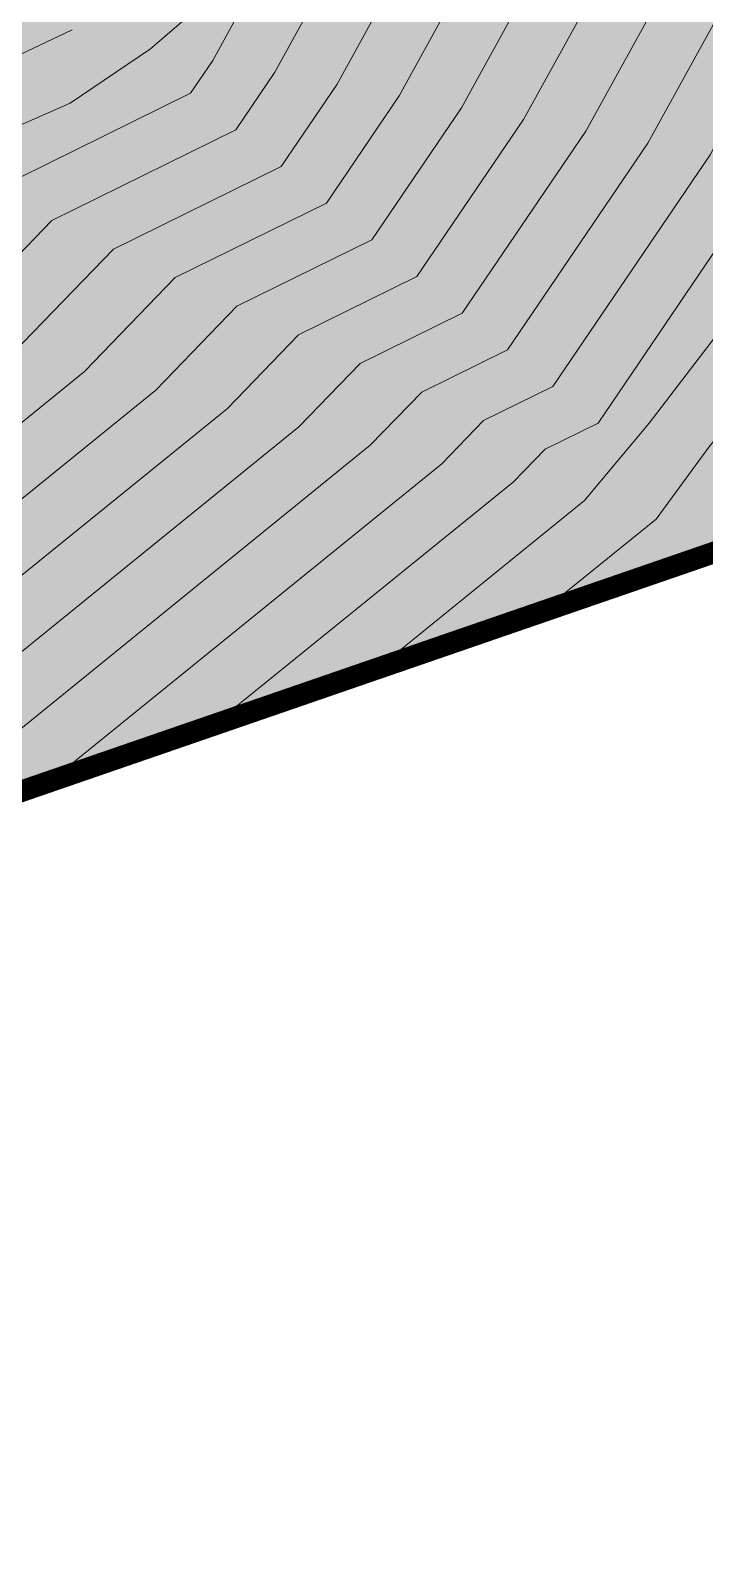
# Model space of a CAD drawing. Header units: inches. Extents: x 218980 to 233865, y 587194 to 599270.
# Drawn here: x 219093.3 to 219124.5, y 587309.9 to 587380 of the extents above; entities that cross this region are included whole.
import ezdxf

# ---------------------------------------------------------------- set-up
doc = ezdxf.new("R2010")
doc.units = ezdxf.units.IN
doc.header["$MEASUREMENT"] = 0
for name, pattern in [('01', [0]), ('DASHDOT2', [0.5, 0.25, -0.125, 0, -0.125]), ('State_Boundary_2', [13.5, 5, -1.6, 0.3, -1.6, 5])]:
    doc.linetypes.add(name, pattern=pattern)
for name, color, linetype, lineweight in [('Forest and Steep Slope', 66, '01', 0), ('Major Contour', 250, 'Continuous', 0), ('Minor Contour', 250, 'Continuous', 0), ('Planning Boundary', 222, '01', 0), ('Town Boundary', 220, 'DASHDOT2', 30)]:
    doc.layers.add(name, color=color, linetype=linetype, lineweight=lineweight)

msp = doc.modelspace()

# ---------------------------------------------------------------- hatches: boundary and pattern name
at = {"layer": 'Forest and Steep Slope'}
h = msp.add_hatch(color=256, dxfattribs=at)
h.dxf.hatch_style = 1
h.paths.add_polyline_path([(219135.215, 587395.763), (219140.871, 587407.765), (219143.354, 587412.593), (219146.665, 587418.939), (219150.39, 587423.078), (219154.529, 587426.803), (219154.943, 587426.803), (219163.496, 587430.114), (219170.118, 587432.183), (219170.946, 587433.563), (219170.808, 587435.08), (219169.429, 587436.184), (219166.256, 587437.011), (219159.358, 587437.563), (219151.218, 587438.253), (219143.078, 587435.356), (219140.181, 587431.493), (219134.492, 587425.697), (219131.043, 587423.214), (219121.386, 587418.385), (219108.832, 587410.246), (219100.002, 587400.451), (219091.863, 587383.62), (219091.801, 587366.52), (219075.658, 587343.995), (219084.986, 587342.099), (219126.328, 587356.355), (219131.985, 587356.771), (219131.076, 587366.654), (219131.076, 587374.38), (219131.904, 587381.691), (219132.456, 587386.106)])

# ---------------------------------------------------------------- linework, layer by layer
msp.add_lwpolyline([(219091.863, 587383.62), (219091.801, 587366.52), (219075.658, 587343.995), (219084.986, 587342.099), (219126.328, 587356.355), (219131.985, 587356.771), (219131.076, 587366.654), (219131.076, 587374.38), (219131.904, 587381.691)], dxfattribs=at)
at = {"layer": 'Major Contour'}
for points, elevation in [([(219074.27, 587344.277), (219080.785, 587345.836), (219085.544, 587348.883), (219102.382, 587362.533), (219105.676, 587365.942), (219111.159, 587368.648), (219116.095, 587375.913), (219120.819, 587384.498)], 2795), ([(219027.182, 587367.789), (219033.449, 587364.883), (219035.712, 587364.736), (219043.034, 587365.024), (219045.121, 587365.248), (219048.582, 587366.658), (219054.053, 587366.623), (219058.507, 587367.821), (219062.563, 587368.887), (219064.589, 587369.306), (219068.042, 587367.668), (219071.799, 587367.854), (219074.634, 587368), (219076.851, 587368.193), (219084.595, 587368.175), (219088.525, 587369.574), (219091.413, 587372.562), (219100.683, 587377.138), (219101.704, 587378.641), (219102.682, 587380.418)], 2800), ([(219109.333, 587350.495), (219118.92, 587358.267), (219121.9, 587361.849), (219126.487, 587367.834), (219128.663, 587370.96), (219130.353, 587373.676), (219132.454, 587375.323), (219137.586, 587375.488), (219141.373, 587375.068), (219144.318, 587375.715), (219148.582, 587377.496), (219151.868, 587377.198), (219155.74, 587375.12), (219159.001, 587374.826), (219161.965, 587375.117), (219170.04, 587378.424), (219177.359, 587378.207), (219181.154, 587378.262), (219186.247, 587380.29)], 2790)]:
    msp.add_lwpolyline(points, dxfattribs=dict(at, elevation=elevation))
at = {"layer": 'Minor Contour'}
for points in [[(219086.571, 587342.646), (219108.997, 587360.827), (219111.381, 587363.294), (219115.349, 587365.253), (219121.851, 587374.821), (219128.074, 587386.129)], [(219080.253, 587343.061), (219083.131, 587343.75), (219085.233, 587345.096), (219105.689, 587361.68), (219108.529, 587364.618), (219113.254, 587366.95), (219118.973, 587375.367), (219124.446, 587385.313)], [(219068.287, 587345.493), (219078.44, 587347.922), (219085.855, 587352.67), (219099.074, 587363.387), (219102.823, 587367.266), (219109.064, 587370.346), (219113.217, 587376.458), (219117.192, 587383.682)], [(219094.159, 587345.262), (219112.305, 587359.974), (219114.234, 587361.97), (219117.445, 587363.555), (219124.729, 587374.275), (219129.745, 587383.92)], [(219059.827, 587348.29), (219070.332, 587350.872), (219075.59, 587350.322), (219080.807, 587352.303), (219086.167, 587356.457), (219095.767, 587364.24), (219099.971, 587368.59), (219106.968, 587372.044), (219110.339, 587377.004), (219113.564, 587382.866)], [(219046.473, 587354.895), (219055.599, 587355.291), (219060.382, 587355.044), (219068.678, 587356.477), (219071.547, 587356.747), (219073.686, 587357.531), (219074.931, 587357.896), (219075.892, 587357.977), (219078.512, 587357.157), (219081.239, 587357.054), (219083.905, 587357.955), (219086.478, 587360.244), (219092.459, 587365.093), (219097.118, 587369.914), (219104.873, 587373.742), (219107.461, 587377.55), (219109.937, 587382.05)], [(219019.285, 587374.094), (219024.712, 587372.101), (219030.212, 587370.439), (219036.635, 587370.439), (219041.536, 587371.92), (219048.245, 587372.517), (219055.777, 587371.095), (219061.643, 587373.243), (219064.939, 587373.817), (219067.998, 587372.448), (219069.738, 587372.1), (219071.181, 587371.987), (219072.473, 587372.155), (219075.518, 587372.995), (219077.693, 587372.99), (219081.006, 587374.169), (219085.336, 587373.917), (219089.146, 587374.229), (219092.269, 587375.413), (219095.104, 587376.661), (219098.826, 587379.187), (219100.813, 587380.893)], [(219035.078, 587361.484), (219037.187, 587360.873), (219037.432, 587360.642), (219039.451, 587360.721), (219051.38, 587362.005), (219051.597, 587362.245), (219052.329, 587362.151), (219053.016, 587362.403), (219061.472, 587361.966), (219069.15, 587362.633), (219073.526, 587363.573), (219075.576, 587362.965), (219078.069, 587363.352), (219080.174, 587363.186), (219082.279, 587362.301), (219084.265, 587362.415), (219086.789, 587364.031), (219089.151, 587365.946), (219094.266, 587371.238), (219102.778, 587375.44), (219104.582, 587378.096), (219106.31, 587381.234)], [(219116.92, 587353.112), (219122.227, 587357.414), (219124.669, 587360.741), (219127.29, 587364.013), (219129.659, 587367.134), (219133.389, 587369.601), (219137.065, 587370.528), (219141.002, 587369.813), (219144.282, 587369.879), (219147.553, 587369.885), (219150.13, 587368.919), (219152.635, 587366.167), (219155.678, 587365.738), (219158.398, 587366.095), (219162.769, 587367.558), (219162.837, 587367.709), (219168.23, 587369.71), (219177.706, 587372.456), (219177.747, 587372.482), (219186.507, 587376.76), (219188.343, 587378.579), (219189.77, 587380.909)], [(219101.746, 587347.879), (219115.612, 587359.12), (219117.086, 587360.646), (219119.54, 587361.857), (219127.607, 587373.73), (219129.814, 587378.392), (219133.049, 587380.748)], [(219013.243, 587380.023), (219013.692, 587379.624), (219014.818, 587379.52), (219016.113, 587379.652), (219018.221, 587379.818), (219030.85, 587377.146), (219035.26, 587376.803), (219041.885, 587378.293), (219052.389, 587376.221), (219057.193, 587375.724), (219059.786, 587376.403), (219061.235, 587377.402), (219065.43, 587377.856), (219068.982, 587377.856), (219072.169, 587378.039), (219074.497, 587377.489), (219078.034, 587376.715), (219081.391, 587376.487), (219085.303, 587376.682), (219090.127, 587377.145), (219092.504, 587378.783), (219095.205, 587380.064)]]:
    msp.add_lwpolyline(points, dxfattribs=at)
at = {"layer": 'Planning Boundary', "lineweight": 5, "const_width": 1}
msp.add_lwpolyline([(219180.099, 587615.206), (219179.48, 587586.322), (219133.366, 587559.17), (219091.397, 587544.284), (219048.906, 587533.2), (219016.853, 587502.186), (219012.006, 587498.151), (218982.942, 587477.15), (218980.217, 587473.076), (218991.841, 587441.632), (219001.372, 587412.667), (219011.65, 587392.01), (219013.407, 587378.786), (219038.086, 587359.082), (219059.345, 587348.467), (219066.33, 587345.89), (219084.986, 587342.099), (219126.328, 587356.355), (219182.073, 587360.455), (219185.948, 587349.321), (219219.5, 587319.342), (219222.284, 587310.428)], dxfattribs=at)
at = {"layer": 'Town Boundary', "linetype": 'State_Boundary_2'}
msp.add_lwpolyline([(219222.284, 587310.428), (219219.5, 587319.342), (219185.948, 587349.321), (219182.073, 587360.455), (219126.328, 587356.355), (219084.986, 587342.099), (219066.33, 587345.89), (219059.345, 587348.467), (219038.086, 587359.082), (219013.407, 587378.786), (219011.65, 587392.01), (219001.372, 587412.667), (218991.841, 587441.632), (218980.217, 587473.076), (218982.942, 587477.15), (219012.006, 587498.151), (219016.853, 587502.186), (219048.906, 587533.2), (219091.397, 587544.284), (219133.366, 587559.17), (219179.48, 587586.322), (219180.099, 587615.206)], dxfattribs=at)

doc.saveas('drawing.dxf')
